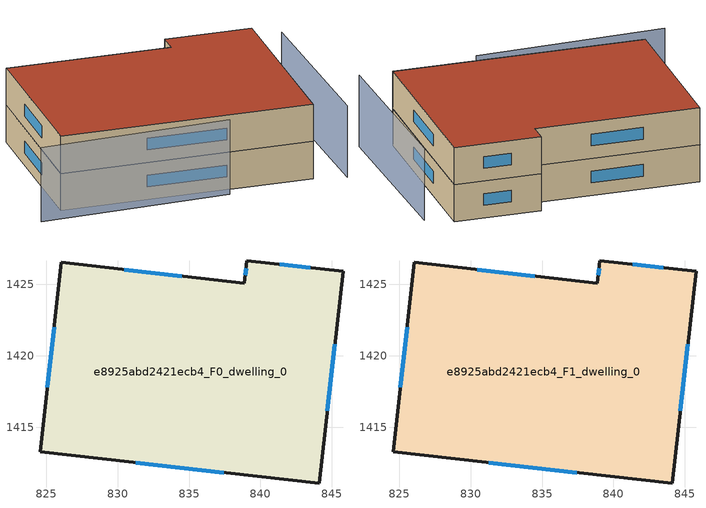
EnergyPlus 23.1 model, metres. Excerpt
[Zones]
e8925abd2421ecb4_F0_dwelling_0
 floor ground (EU_floor_Construction): 845.78,1425.9 844.11,1411.06 824.55,1413.27 826.05,1426.54 838.87,1425.09 839.05,1426.66 z0
 wall outside (EU_wall_Construction): 844.11,1411.06 845.78,1425.9 839.05,1426.66 838.87,1425.09 826.05,1426.54 824.55,1413.27 844.11,1411.06 z0:3
 window (EU_Window_Construction): 844.68,1416.14 845.21,1420.82 / 831.25,1412.51 837.41,1411.81 / 825.54,1421.99 825.07,1417.81 / 834.48,1425.58 830.44,1426.04 / 838.99,1426.12 838.93,1425.63 / 843.48,1426.16 841.36,1426.4 z1.03:1.97
e8925abd2421ecb4_F1_dwelling_0
 floor to e8925abd2421ecb4_F0_dwelling_0 (EU_floor_Construction): 845.78,1425.9 844.11,1411.06 824.55,1413.27 826.05,1426.54 838.87,1425.09 839.05,1426.66 z3
 wall outside (EU_wall_Construction): 844.11,1411.06 845.78,1425.9 839.05,1426.66 838.87,1425.09 826.05,1426.54 824.55,1413.27 844.11,1411.06 z3:6
 window (EU_Window_Construction): 844.68,1416.14 845.21,1420.82 / 831.25,1412.51 837.41,1411.81 / 825.54,1421.99 825.07,1417.81 / 834.48,1425.58 830.44,1426.04 / 838.99,1426.12 838.93,1425.63 / 843.48,1426.16 841.36,1426.4 z4.03:4.97
 roof outside (EU_roof_Construction): 844.11,1411.06 845.78,1425.9 839.05,1426.66 838.87,1425.09 826.05,1426.54 824.55,1413.27 z6
shading: 822.38,1411.94 837.27,1410.95 z0:6; 846.51,1410.24 847.69,1424.71 z0:5.8
[Building]
EU S2 Campaign: North Axis=0; Terrain=City; Solar Distribution=FullExterior
[Site:Location]
Cape.Town.Intl.AP: Latitude=-33.965; Longitude=18.602; Time Zone=2; Elevation=46
[SizingPeriod:WeatherFileDays]
AnnualSizingPeriod: Begin Month=1; Begin Day of Month=1; End Month=12; End Day of Month=31; Day of Week for Start Day=Monday; Use Weather File Daylight Saving Period=No; Use Weather File Rain and Snow Indicators=No
[MATERIAL]
EU_InternalMass_Material: Roughness=MediumRough; Thickness=0.1; Conductivity=1; Density=1800; Specific Heat=900; Thermal Absorptance=0.9; Solar Absorptance=0.7; Visible Absorptance=0.7
[MATERIAL:NOMASS] Roughness=MediumRough; Thermal Absorptance=0.9; Solar Absorptance=0.7; Visible Absorptance=0.7
Name | Thermal Resistance
EU_wall_NoMass | 0.493876
EU_roof_NoMass | 0.449382
EU_floor_NoMass | 1.25
[WINDOWMATERIAL:SIMPLEGLAZINGSYSTEM]
EU_Window_SimpleGlazing: UFactor=4.4; Solar Heat Gain Coefficient=0.85; Visible Transmittance=0.85
[CONSTRUCTION]
EU_wall_Construction: EU_wall_NoMass
EU_roof_Construction: EU_roof_NoMass
EU_floor_Construction: EU_floor_NoMass
EU_Window_Construction: EU_Window_SimpleGlazing
EU_InternalMass_Construction: EU_InternalMass_Material
[ZONE] Type=1; Multiplier=1; Ceiling Height=autocalculate; Floor Area=autocalculate; Part of Total Floor Area=Yes
Name | Volume
e8925abd2421ecb4_F0_dwelling_0 | 820.577
e8925abd2421ecb4_F1_dwelling_0 | 820.578
[INTERNALMASS] Construction=EU_InternalMass_Construction; Surface Area=273.526
Name | Zone or ZoneList
e8925abd2421ecb4_F0_dwelling_0_EU_InternalMass | e8925abd2421ecb4_F0_dwelling_0
e8925abd2421ecb4_F1_dwelling_0_EU_InternalMass | e8925abd2421ecb4_F1_dwelling_0
[OTHEREQUIPMENT] Fuel Type=Electricity; Design Level Calculation Method=Watts/Area; Power per Zone Floor Area=1; Fraction Latent=0; Fraction Radiant=0; Fraction Lost=0; Carbon Dioxide Generation Rate=0; EndUse Subcategory=EU_Step8_InternalGains
Name | Zone or ZoneList or Space or SpaceList | Schedule
EU_Step8_InternalGain_e8925abd2421ecb4_F0_dwelling_0_f000 | e8925abd2421ecb4_F0_dwelling_0 | EU_Step8_GainSchedule_e8925abd2421ecb4_F0_dwelling_0_f000
EU_Step8_InternalGain_e8925abd2421ecb4_F1_dwelling_0_f000 | e8925abd2421ecb4_F1_dwelling_0 | EU_Step8_GainSchedule_e8925abd2421ecb4_F1_dwelling_0_f000
[ZONEVENTILATION:DESIGNFLOWRATE] Schedule=EU_AlwaysOn; Design Flow Rate Calculation Method=AirChanges/Hour; Air Changes per Hour=0.64; Ventilation Type=Natural; Fan Pressure Rise=0; Fan Total Efficiency=1; Constant Term Coefficient=1; Temperature Term Coefficient=0; Velocity Term Coefficient=0; Velocity Squared Term Coefficient=0; Minimum Indoor Temperature=-100; Maximum Indoor Temperature=100; Delta Temperature=-100; Minimum Outdoor Temperature=-100; Maximum Outdoor Temperature=100; Maximum Wind Speed=40
Name | Zone or ZoneList or Space or SpaceList
EU_ConstantAir_e8925abd2421ecb4_F0_dwelling_0 | e8925abd2421ecb4_F0_dwelling_0
EU_ConstantAir_e8925abd2421ecb4_F1_dwelling_0 | e8925abd2421ecb4_F1_dwelling_0
[HVACTEMPLATE:THERMOSTAT] Constant Heating Setpoint=20; Constant Cooling Setpoint=50
EU_HeatOnly_e8925abd2421ecb4_F0_dwelling_0; EU_HeatOnly_e8925abd2421ecb4_F1_dwelling_0
[HVACTEMPLATE:ZONE:IDEALLOADSAIRSYSTEM] System Availability Schedule=EU_AlwaysOn; Maximum Heating Supply Air Temperature=50; Minimum Cooling Supply Air Temperature=13; Maximum Heating Supply Air Humidity Ratio=0.0156; Minimum Cooling Supply Air Humidity Ratio=0.0077; Heating Limit=NoLimit; Cooling Limit=NoLimit; Heating Availability Schedule=EU_AlwaysOn; Cooling Availability Schedule=EU_CoolingOff; Dehumidification Control Type=ConstantSensibleHeatRatio; Cooling Sensible Heat Ratio=0.7; Dehumidification Setpoint=60; Humidification Control Type=None; Humidification Setpoint=30; Outdoor Air Method=None; Outdoor Air Flow Rate per Person=0.00944; Outdoor Air Flow Rate per Zone Floor Area=0; Outdoor Air Flow Rate per Zone=0; Demand Controlled Ventilation Type=None; Outdoor Air Economizer Type=NoEconomizer; Heat Recovery Type=None; Sensible Heat Recovery Effectiveness=0.7; Latent Heat Recovery Effectiveness=0.65
Name | Template Thermostat
e8925abd2421ecb4_F0_dwelling_0 | EU_HeatOnly_e8925abd2421ecb4_F0_dwelling_0
e8925abd2421ecb4_F1_dwelling_0 | EU_HeatOnly_e8925abd2421ecb4_F1_dwelling_0
[SIZING:ZONE] Zone Cooling Design Supply Air Temperature Input Method=SupplyAirTemperature; Zone Cooling Design Supply Air Temperature=13; Zone Heating Design Supply Air Temperature Input Method=SupplyAirTemperature; Zone Heating Design Supply Air Temperature=50; Zone Cooling Design Supply Air Humidity Ratio=0.008; Zone Heating Design Supply Air Humidity Ratio=0.008; Cooling Design Air Flow Method=DesignDay; Cooling Design Air Flow Rate=0; Cooling Minimum Air Flow per Zone Floor Area=0.000762; Cooling Minimum Air Flow=0; Cooling Minimum Air Flow Fraction=0.2; Heating Design Air Flow Method=DesignDay; Heating Design Air Flow Rate=0; Heating Maximum Air Flow per Zone Floor Area=0.002032; Heating Maximum Air Flow=0.141576; Heating Maximum Air Flow Fraction=0.3; Account for Dedicated Outdoor Air System=No; Dedicated Outdoor Air System Control Strategy=NeutralSupplyAir; Dedicated Outdoor Air Low Setpoint Temperature for Design=autosize; Dedicated Outdoor Air High Setpoint Temperature for Design=autosize; Zone Load Sizing Method=Sensible Load Only No Latent Load; Zone Latent Cooling Design Supply Air Humidity Ratio Input Method=HumidityRatioDifference; Zone Cooling Design Supply Air Humidity Ratio Difference=0.005; Zone Latent Heating Design Supply Air Humidity Ratio Input Method=HumidityRatioDifference; Zone Humidification Design Supply Air Humidity Ratio Difference=0.005
e8925abd2421ecb4_F0_dwelling_0; e8925abd2421ecb4_F1_dwelling_0
[SCHEDULE:CONSTANT]
Name | Hourly Value
EU_AlwaysOn | 1
EU_CoolingOff | 0
[SCHEDULE:FILE] Column Number=1; Rows to Skip at Top=0; Number of Hours of Data=8760; Column Separator=Comma; Interpolate to Timestep=No; Minutes per Item=60; Adjust Schedule for Daylight Savings=Yes
Name | File
EU_Step8_GainSchedule_e8925abd2421ecb4_F0_dwelling_0_f000 | ../../schedules/e8925abd2421ecb4/e8925abd2421ecb4_F0_dwelling_0_f000_gain.csv
EU_Step8_GainSchedule_e8925abd2421ecb4_F1_dwelling_0_f000 | ../../schedules/e8925abd2421ecb4/e8925abd2421ecb4_F1_dwelling_0_f000_gain.csv
